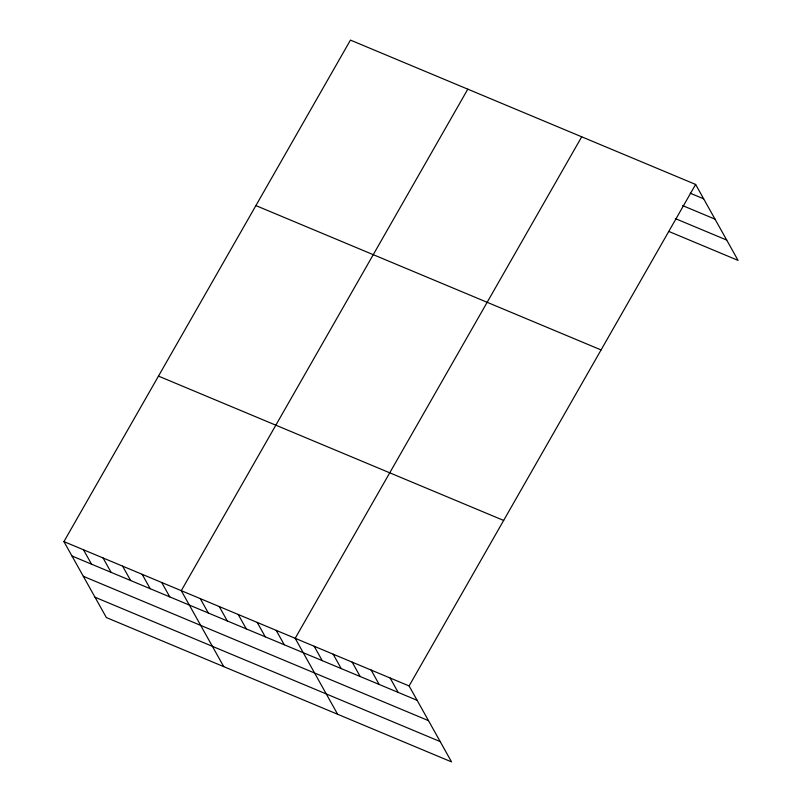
<?xml version="1.0" encoding="UTF-8"?>
<svg xmlns="http://www.w3.org/2000/svg" width="802" height="802" viewBox="0 0 802 802"><rect width="100%" height="100%" fill="white"/><g stroke="black" fill="none" stroke-linecap="round" stroke-linejoin="round"><path stroke-width="1.2" d="M63.929 541.601L409.1 685.941L451.546 761.9L106.375 617.56L63.929 541.601L350.454 40.1L695.625 184.44L738.071 260.399L668.838 231.447M467.807 89.172L181.282 590.673L223.738 666.632M581.711 136.811L295.186 638.312L337.642 714.271M409.1 685.941L695.625 184.44M690.261 193.222L703.655 198.816M682.632 205.603L715.013 219.146M675.344 218.595L726.712 240.079M255.898 205.593L601.069 349.933M158.475 376.108L503.646 520.448M71.969 555.986L417.13 700.326M83.318 576.307L428.489 720.647M95.027 597.239L440.188 741.579M390.113 678.001L398.153 692.387M371.125 670.061L379.166 684.447M352.148 662.121L360.178 676.507M333.161 654.181L341.201 668.567M314.173 646.252L322.214 660.627M276.209 630.372L284.239 644.748M257.221 622.432L265.262 636.808M238.234 614.492L246.274 628.878M219.257 606.553L227.287 620.938M200.269 598.613L208.309 612.999M161.723 582.493L169.763 596.878M142.165 574.322L150.205 588.698M122.606 566.142L130.646 580.518M103.047 557.961L111.087 572.337M83.488 549.781L91.528 564.157"/></g></svg>
